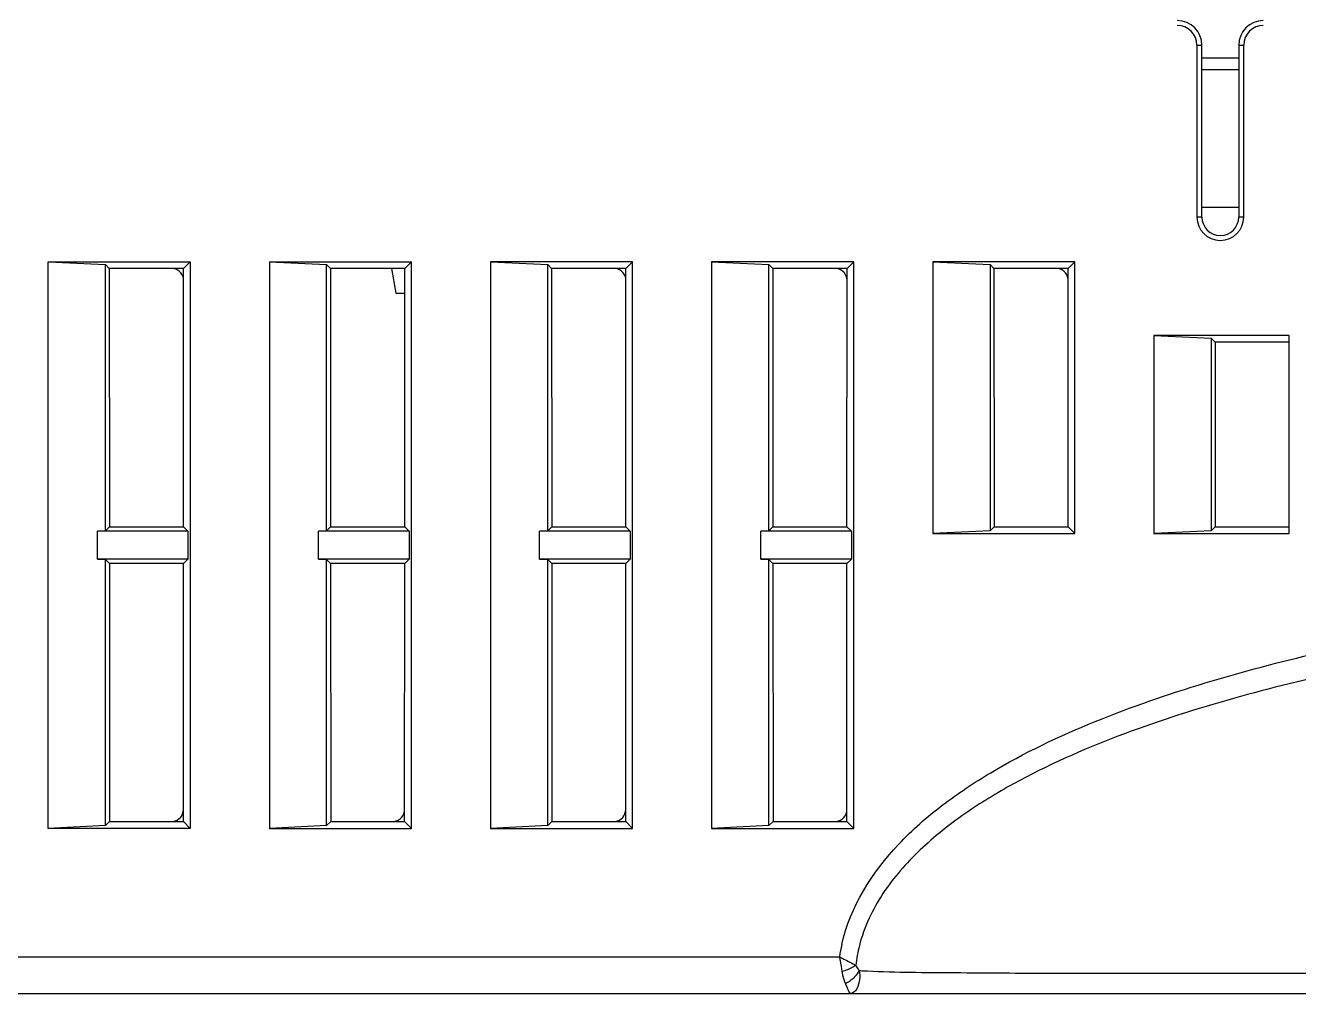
# Model space of a CAD drawing. Header units: millimetres. Extents: x 285 to 860, y 229 to 920.
# Drawn here: x 542.4 to 594.2, y 634.9 to 674.3 of the extents above; entities that cross this region are included whole.
import ezdxf

# ---------------------------------------------------------------- set-up
doc = ezdxf.new("R2010")
doc.units = ezdxf.units.MM
doc.header["$LTSCALE"] = 6
doc.layers.get('0').update_dxf_attribs({"linetype": 'CONTINUOUS'})

msp = doc.modelspace()

# ---------------------------------------------------------------- linework, layer by layer
for p, q in [((590.041, 673.517), (590.241, 673.517)), ((590.041, 673.517), (590.041, 666.517)), ((590.241, 666.517), (590.241, 673.517)), ((591.741, 673.517), (591.941, 673.517)), ((591.741, 673.517), (591.741, 666.517)), ((591.941, 666.517), (591.941, 673.517)), ((590.241, 673.004), (591.741, 673.004)), ((591.741, 672.517), (590.241, 672.517)), ((590.241, 666.917), (591.741, 666.917)), ((590.241, 666.517), (590.041, 666.517)), ((591.941, 666.517), (591.741, 666.517)), ((543.291, 664.699), (549.073, 664.699)), ((543.291, 664.699), (545.623, 664.584)), ((543.291, 641.634), (543.291, 664.699)), ((549.073, 664.699), (548.803, 664.428)), ((549.073, 664.699), (549.073, 641.634)), ((552.291, 664.699), (558.073, 664.699)), ((552.291, 664.699), (554.623, 664.584)), ((552.291, 664.699), (552.291, 641.634)), ((558.073, 664.699), (557.803, 664.428)), ((558.073, 641.634), (558.073, 664.699)), ((567.073, 664.699), (561.291, 664.699)), ((561.291, 664.699), (563.623, 664.584)), ((561.291, 664.699), (561.291, 641.634)), ((567.073, 664.699), (566.803, 664.428)), ((567.073, 641.634), (567.073, 664.699)), ((576.073, 664.699), (570.291, 664.699)), ((570.291, 664.699), (572.623, 664.584)), ((570.291, 664.699), (570.291, 641.634)), ((576.073, 664.699), (575.803, 664.428)), ((576.073, 641.634), (576.073, 664.699)), ((585.073, 664.699), (579.291, 664.699)), ((579.291, 664.699), (581.623, 664.584)), ((579.291, 664.699), (579.291, 653.634)), ((585.073, 664.699), (584.803, 664.428)), ((585.073, 653.634), (585.073, 664.699)), ((545.623, 664.584), (545.779, 664.428)), ((545.623, 653.749), (545.623, 664.584)), ((548.803, 664.428), (545.779, 664.428)), ((545.779, 664.428), (545.784, 653.909)), ((548.798, 653.909), (548.803, 664.428)), ((554.623, 664.584), (554.779, 664.428)), ((554.623, 653.749), (554.623, 664.584)), ((557.803, 664.428), (554.779, 664.428)), ((554.779, 664.428), (554.784, 653.909)), ((557.267, 664.428), (557.436, 663.417)), ((557.798, 653.909), (557.803, 664.428)), ((563.623, 664.584), (563.779, 664.428)), ((563.623, 653.749), (563.623, 664.584)), ((566.803, 664.428), (563.779, 664.428)), ((563.779, 664.428), (563.784, 653.909)), ((566.798, 653.909), (566.803, 664.428)), ((572.623, 664.584), (572.779, 664.428)), ((572.623, 653.749), (572.623, 664.584)), ((575.803, 664.428), (572.779, 664.428)), ((572.779, 664.428), (572.784, 653.909)), ((575.798, 653.909), (575.803, 664.428)), ((581.779, 664.428), (581.623, 664.584)), ((581.623, 664.584), (581.623, 653.749)), ((584.803, 664.428), (581.779, 664.428)), ((581.779, 664.428), (581.784, 653.909)), ((584.798, 653.909), (584.803, 664.428)), ((557.436, 663.417), (557.802, 663.417)), ((593.791, 661.699), (588.291, 661.699)), ((588.291, 661.699), (590.623, 661.584)), ((588.291, 661.699), (588.291, 653.634)), ((590.781, 661.427), (590.623, 661.584)), ((590.623, 661.584), (590.623, 653.749)), ((593.791, 653.634), (593.791, 661.699)), ((593.791, 661.427), (590.781, 661.427)), ((590.781, 661.427), (590.784, 653.909)), ((545.623, 653.749), (545.784, 653.909)), ((545.784, 653.909), (548.798, 653.909)), ((548.798, 653.909), (548.975, 653.732)), ((554.623, 653.749), (554.784, 653.909)), ((554.784, 653.909), (557.798, 653.909)), ((557.798, 653.909), (557.975, 653.732)), ((563.623, 653.749), (563.784, 653.909)), ((563.784, 653.909), (566.798, 653.909)), ((566.798, 653.909), (566.975, 653.732)), ((572.623, 653.749), (572.784, 653.909)), ((572.784, 653.909), (575.798, 653.909)), ((575.798, 653.909), (575.975, 653.732)), ((581.623, 653.749), (581.784, 653.909)), ((581.784, 653.909), (584.798, 653.909)), ((584.798, 653.909), (585.073, 653.634)), ((590.623, 653.749), (590.784, 653.909)), ((590.784, 653.909), (593.791, 653.909)), ((545.623, 653.749), (545.291, 653.732)), ((548.975, 653.732), (545.291, 653.732)), ((545.291, 652.601), (545.291, 653.732)), ((548.975, 653.732), (548.975, 652.601)), ((554.623, 653.749), (554.291, 653.732)), ((557.975, 653.732), (554.291, 653.732)), ((554.291, 652.601), (554.291, 653.732)), ((557.975, 653.732), (557.975, 652.601)), ((563.623, 653.749), (563.291, 653.732)), ((566.975, 653.732), (563.291, 653.732)), ((563.291, 652.601), (563.291, 653.732)), ((566.975, 653.732), (566.975, 652.601)), ((572.623, 653.749), (572.291, 653.732)), ((575.975, 653.732), (572.291, 653.732)), ((572.291, 652.601), (572.291, 653.732)), ((575.975, 653.732), (575.975, 652.601)), ((581.623, 653.749), (579.291, 653.634)), ((579.291, 653.634), (585.073, 653.634)), ((590.623, 653.749), (588.291, 653.634)), ((588.291, 653.634), (593.791, 653.634)), ((548.975, 652.601), (545.291, 652.601)), ((545.291, 652.601), (545.623, 652.584)), ((545.785, 652.423), (545.623, 652.584)), ((545.623, 641.749), (545.623, 652.584)), ((548.798, 652.423), (545.785, 652.423)), ((545.785, 652.423), (545.789, 641.915)), ((548.793, 641.915), (548.798, 652.423)), ((548.975, 652.601), (548.798, 652.423)), ((557.975, 652.601), (554.291, 652.601)), ((554.291, 652.601), (554.623, 652.584)), ((554.785, 652.423), (554.623, 652.584)), ((554.623, 641.749), (554.623, 652.584)), ((557.798, 652.423), (554.785, 652.423)), ((554.785, 652.423), (554.789, 641.915)), ((557.793, 641.915), (557.798, 652.423)), ((557.975, 652.601), (557.798, 652.423)), ((566.975, 652.601), (563.291, 652.601)), ((563.291, 652.601), (563.623, 652.584)), ((563.785, 652.423), (563.623, 652.584)), ((563.623, 641.749), (563.623, 652.584)), ((566.798, 652.423), (563.785, 652.423)), ((563.785, 652.423), (563.789, 641.915)), ((566.793, 641.915), (566.798, 652.423)), ((566.975, 652.601), (566.798, 652.423)), ((575.975, 652.601), (572.291, 652.601)), ((572.291, 652.601), (572.623, 652.584)), ((572.785, 652.423), (572.623, 652.584)), ((572.623, 641.749), (572.623, 652.584)), ((575.798, 652.423), (572.785, 652.423)), ((572.785, 652.423), (572.789, 641.915)), ((575.793, 641.915), (575.798, 652.423)), ((575.975, 652.601), (575.798, 652.423)), ((545.789, 641.915), (545.623, 641.749)), ((545.789, 641.915), (548.793, 641.915)), ((548.793, 641.915), (549.073, 641.634)), ((554.789, 641.915), (554.623, 641.749)), ((554.789, 641.915), (557.793, 641.915)), ((557.793, 641.915), (558.073, 641.634)), ((563.789, 641.915), (563.623, 641.749)), ((563.789, 641.915), (566.793, 641.915)), ((566.793, 641.915), (567.073, 641.634)), ((572.789, 641.915), (572.623, 641.749)), ((572.789, 641.915), (575.793, 641.915)), ((575.793, 641.915), (576.073, 641.634)), ((545.623, 641.749), (543.291, 641.634)), ((549.073, 641.634), (543.291, 641.634)), ((554.623, 641.749), (552.291, 641.634)), ((552.291, 641.634), (558.073, 641.634)), ((563.623, 641.749), (561.291, 641.634)), ((561.291, 641.634), (567.073, 641.634)), ((572.623, 641.749), (570.291, 641.634)), ((570.291, 641.634), (576.073, 641.634)), ((468.996, 636.417), (575.488, 636.417)), ((469.291, 634.917), (647.582, 634.917))]:
    msp.add_line(p, q)
for centre, radius, start, end in [((589.241, 673.517), 1, 0, 90), ((589.241, 673.517), 0.8, 0, 90), ((592.741, 673.517), 1, 90, 180), ((592.741, 673.517), 0.8, 90, 180), ((590.991, 666.517), 0.95, 180, 0), ((590.991, 666.517), 0.75, 180, 0), ((582.138, 635.344), 6.737, 166.5003, 170.8367), ((581.54, 635.525), 5.408, 165.6502, 174.2815), ((577.663, 677.421), 41.594, 268.1175, 268.2712)]:
    msp.add_arc(centre, radius, start, end)
for centre, major_axis, ratio, start_param, end_param in [((548.299, 663.924), (0.354, 0.364), 0.984828, -0.658313, 0.763947), ((566.299, 663.924), (0.354, 0.364), 0.984828, -0.658313, 0.763947), ((575.299, 663.924), (0.354, 0.364), 0.984828, -0.658313, 0.763947), ((584.299, 663.924), (0.354, 0.364), 0.984828, -0.658307, 0.763947), ((548.29, 642.418), (0.364, -0.353), 0.985673, -0.659159, 0.763127), ((557.29, 642.418), (0.364, -0.353), 0.985673, -0.659159, 0.763127), ((566.29, 642.418), (0.364, -0.353), 0.985673, -0.659159, 0.763127), ((575.29, 642.418), (0.364, -0.353), 0.985673, -0.659159, 0.763127)]:
    msp.add_ellipse(centre, major_axis=major_axis, ratio=ratio, start_param=start_param, end_param=end_param)
for points, knots in [([(575.588, 636.916), (575.925, 638.445), (577.276, 640.557), (579.644, 642.62), (582.287, 644.374), (585.872, 646.071), (590.36, 647.616), (594.951, 648.821), (599.598, 649.775), (604.281, 650.533), (610.554, 651.338), (618.429, 652.047), (631.058, 652.741), (640.545, 652.89), (646.869, 652.89)], [0, 0, 0, 0, 0.061941, 0.093223, 0.124499, 0.187008, 0.24954, 0.312078, 0.374618, 0.437159, 0.4997, 0.624775, 0.749854, 1, 1, 1, 1]), ([(646.882, 651.892), (640.659, 651.894), (631.322, 651.746), (618.892, 651.08), (609.592, 650.265), (601.879, 649.214), (595.769, 648.024), (591.237, 646.9), (586.794, 645.462), (583.225, 643.886), (580.563, 642.267), (578.729, 640.812), (577.176, 639.052), (576.49, 637.618), (576.301, 636.866)], [0, 0, 0, 0, 0.250043, 0.375069, 0.500092, 0.625103, 0.687613, 0.750118, 0.812613, 0.875083, 0.906334, 0.937583, 0.968813, 1, 1, 1, 1]), ([(575.487, 636.417), (575.497, 636.365), (575.534, 636.162), (575.57, 635.959), (575.593, 635.807)], [0, 0, 0, 0, 0.256814, 1, 1, 1, 1]), ([(575.488, 636.419), (575.547, 636.384), (575.772, 636.266), (575.998, 636.153), (576.159, 636.064)], [0, 0, 0, 0, 0.273754, 1, 1, 1, 1]), ([(576.158, 636.064), (576.12, 636.036), (575.944, 635.925), (575.748, 635.849), (575.593, 635.807)], [0, 0, 0, 0, 0.22663, 1, 1, 1, 1]), ([(575.593, 635.807), (575.599, 635.761), (575.63, 635.594), (575.68, 635.429), (575.731, 635.316)], [0, 0, 0, 0, 0.272988, 1, 1, 1, 1]), ([(576.296, 635.85), (576.203, 635.675), (576.016, 635.473), (575.789, 635.343), (575.731, 635.316)], [0, 0, 0, 0, 0.755502, 1, 1, 1, 1]), ([(576.296, 635.85), (576.314, 635.73), (576.339, 635.41), (576.159, 634.917), (575.931, 634.917)], [0, 0, 0, 0, 0.347945, 1, 1, 1, 1]), ([(576.159, 636.062), (576.166, 636.041), (576.2, 635.963), (576.252, 635.893), (576.296, 635.85)], [0, 0, 0, 0, 0.265362, 1, 1, 1, 1]), ([(576.408, 635.846), (577.581, 635.784), (580.077, 635.772), (583.979, 635.738), (588.164, 635.745), (594.013, 635.743), (601.483, 635.762), (610.543, 635.786), (619.67, 635.796), (631.884, 635.808), (641.052, 635.811), (647.166, 635.81)], [0, 0, 0, 0, 0.049808, 0.105776, 0.165462, 0.227219, 0.353786, 0.482173, 0.611302, 0.740759, 1, 1, 1, 1]), ([(575.731, 635.316), (575.756, 635.261), (575.797, 635.163), (575.848, 635.035), (575.881, 634.956), (575.915, 634.917), (575.93, 634.917)], [0, 0, 0, 0, 0.403361, 0.70595, 0.901362, 1, 1, 1, 1])]:
    msp.add_open_spline(points, degree=3, knots=knots)

doc.saveas('drawing.dxf')
